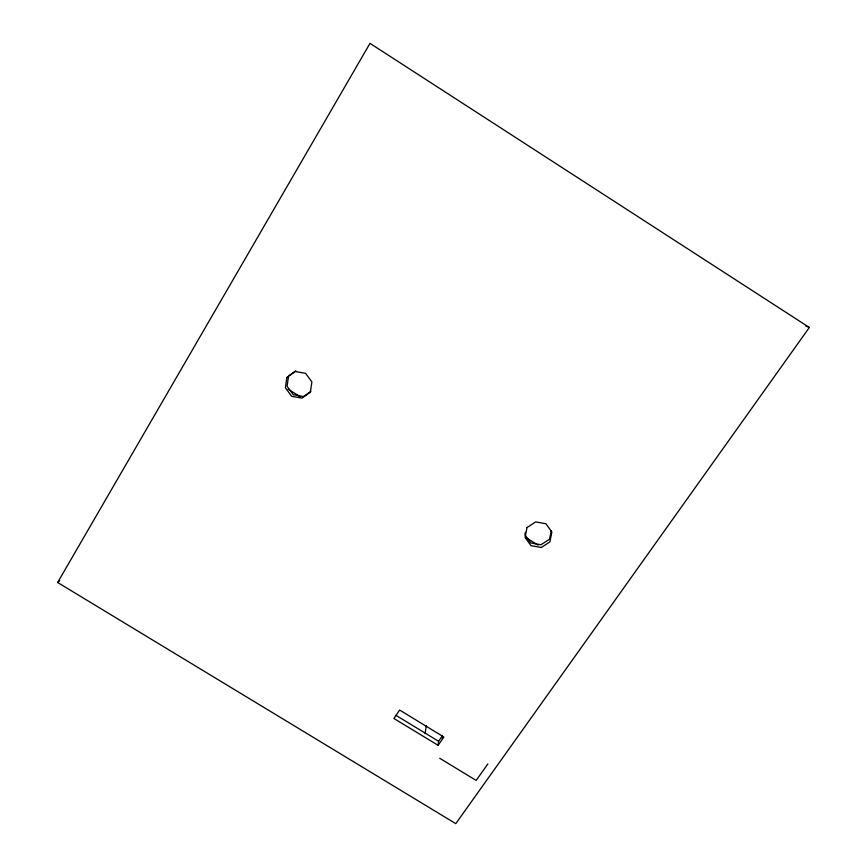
<?xml version="1.0" encoding="UTF-8"?>
<svg xmlns="http://www.w3.org/2000/svg" width="867" height="867" viewBox="0 0 867 867"><rect width="100%" height="100%" fill="white"/><g stroke="black" fill="none" stroke-linecap="round" stroke-linejoin="round"><path stroke-width="1.3" d="M441.953 738.034L442.246 735.357M438.117 745.327L443.882 737.037L399.644 710.04L393.911 718.483L438.117 745.327L438.594 741.263L442.17 736.116M288.538 376.05L287.085 386.248L293.306 394.723L303.558 396.533L310.841 391.385M425.144 733.569L426.282 725.625M525.38 532.327L524.903 534.766L530.767 542.948L540.943 544.79L549.526 539.209L551.239 530.658M57.656 582.494L369.992 43.35L809.344 327.477L455.782 823.65L57.656 582.494L59.671 580.738M487.893 763.892L476.146 780.43L439.699 758.235M289.578 375.313L295.81 370.848M805.66 325.884L809.344 327.477M395.872 715.308L438.594 741.263M288.104 389.142L300.524 396.902M525.619 537.367L538.104 545.17M286.847 377.492L285.384 387.755L291.659 396.295L301.998 398.126L310.375 392.187L311.882 381.924L305.607 373.33L295.224 371.499L286.847 377.492M526.995 527.58L525.077 537.41L530.983 545.657L541.246 547.51L549.895 541.886L551.867 532.056L545.961 523.766L535.643 521.912L526.995 527.58"/></g></svg>
